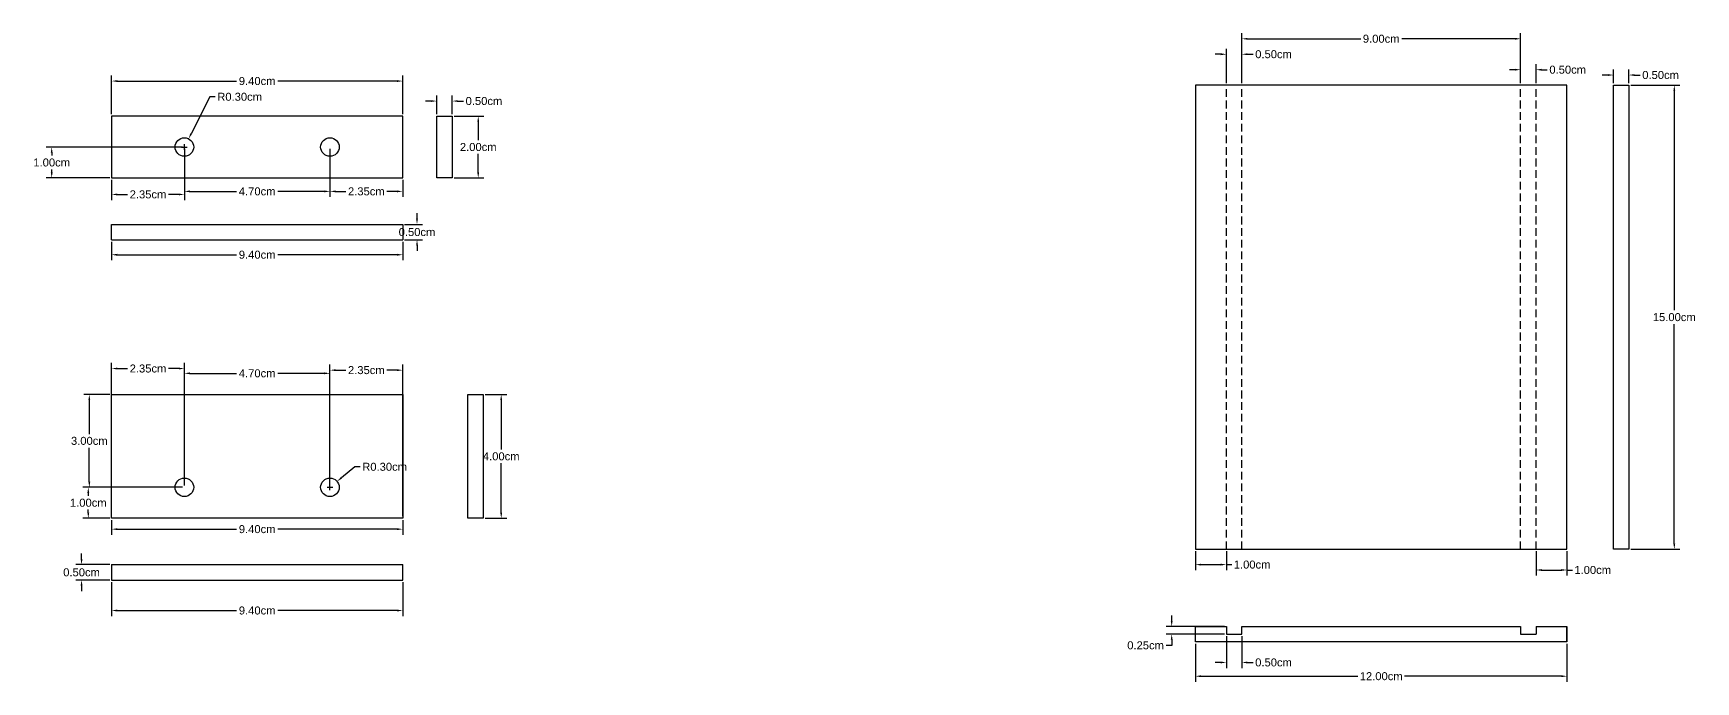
# Model space of a CAD drawing. Header units: inches. Extents: x 16 to 126, y 8 to 29.
# Drawn here: x 72.5 to 126.2, y 8.2 to 29.2 of the extents above; entities that cross this region are included whole.
import ezdxf

# ---------------------------------------------------------------- set-up
doc = ezdxf.new("R2010")
doc.units = ezdxf.units.IN
doc.header["$MEASUREMENT"] = 0
doc.linetypes.add('HIDDEN', pattern=[0.375, 0.25, -0.125])
doc.layers.add('dim', color=250, linetype='Continuous')
doc.styles.get("Standard").update_dxf_attribs({"font": 'arial.ttf'})
doc.dimstyles.get("Standard").update_dxf_attribs({"dimtxt": 0.2585, "dimasz": 0.18, "dimexe": 0.18, "dimexo": 0.0625, "dimgap": 0.09, "dimtad": 0, "dimtih": 1, "dimtoh": 1, "dimzin": 0, "dimdsep": 46, "dimtxsty": 'Standard', "dimcen": 0.09, "dimazin": 0, "dimtfac": 1, "dimtofl": 0, "dimtmove": 0, "dimatfit": 3, "dimfxl": 1, "dimtolj": 1, "dimtzin": 0, "dimlwd": 30, "dimarcsym": 0})

# ---------------------------------------------------------------- blocks, each defined once
blk = doc.blocks.new('*D29')
at = {"layer": 'Defpoints', "color": 0, "lineweight": -3, "transparency": 16777216}
for p in [(75, 13.5), (84.4, 13.5), (84.4, 13.146)]:
    blk.add_point(p, dxfattribs=at)
at = {"layer": 'dim', "color": 0, "lineweight": -2, "transparency": 16777216}
for p, q in [((75, 13.438), (75, 12.966)), ((84.4, 13.438), (84.4, 12.966))]:
    blk.add_line(p, q, dxfattribs=at)
at = {"layer": 'dim', "color": 0, "lineweight": 30, "transparency": 16777216}
for p, q in [((75.18, 13.146), (79.037, 13.146)), ((84.22, 13.146), (80.363, 13.146))]:
    blk.add_line(p, q, dxfattribs=at)
at = {"layer": 'dim', "color": 0, "lineweight": -3, "transparency": 16777216}
for points in [[(75.18, 13.176), (75.18, 13.116), (75, 13.146)], [(84.22, 13.176), (84.22, 13.116), (84.4, 13.146)]]:
    blk.add_solid(points, dxfattribs=at)
at = {"layer": 'dim', "color": 0, "transparency": 16777216, "insert": (79.7, 13.146), "char_height": 0.2585, "attachment_point": 5}
blk.add_mtext('\\A1;9.40cm', dxfattribs=at)
blk = doc.blocks.new('*D30')
at = {"layer": 'Defpoints', "color": 0, "lineweight": -3, "transparency": 16777216}
for p in [(77.35, 18.339), (77.35, 14.5), (75, 13.5)]:
    blk.add_point(p, dxfattribs=at)
at = {"layer": 'dim', "color": 0, "lineweight": -2, "transparency": 16777216}
for p, q in [((75, 13.562), (75, 18.519)), ((77.35, 14.562), (77.35, 18.519))]:
    blk.add_line(p, q, dxfattribs=at)
at = {"layer": 'dim', "color": 0, "lineweight": 30, "transparency": 16777216}
for p, q in [((75.18, 18.339), (75.51, 18.339)), ((77.17, 18.339), (76.84, 18.339))]:
    blk.add_line(p, q, dxfattribs=at)
at = {"layer": 'dim', "color": 0, "lineweight": -3, "transparency": 16777216}
for points in [[(75.18, 18.369), (75.18, 18.309), (75, 18.339)], [(77.17, 18.369), (77.17, 18.309), (77.35, 18.339)]]:
    blk.add_solid(points, dxfattribs=at)
at = {"layer": 'dim', "color": 0, "transparency": 16777216, "insert": (76.175, 18.339), "char_height": 0.2585, "attachment_point": 5}
blk.add_mtext('\\A1;2.35cm', dxfattribs=at)
blk = doc.blocks.new('*D31')
at = {"layer": 'Defpoints', "color": 0, "lineweight": -3, "transparency": 16777216}
for p in [(84.4, 18.287), (82.05, 14.5), (84.4, 13.5)]:
    blk.add_point(p, dxfattribs=at)
at = {"layer": 'dim', "color": 0, "lineweight": -2, "transparency": 16777216}
for p, q in [((82.05, 14.562), (82.05, 18.467)), ((84.4, 13.562), (84.4, 18.467))]:
    blk.add_line(p, q, dxfattribs=at)
at = {"layer": 'dim', "color": 0, "lineweight": 30, "transparency": 16777216}
for p, q in [((82.23, 18.287), (82.56, 18.287)), ((84.22, 18.287), (83.89, 18.287))]:
    blk.add_line(p, q, dxfattribs=at)
at = {"layer": 'dim', "color": 0, "lineweight": -3, "transparency": 16777216}
for points in [[(82.23, 18.317), (82.23, 18.257), (82.05, 18.287)], [(84.22, 18.317), (84.22, 18.257), (84.4, 18.287)]]:
    blk.add_solid(points, dxfattribs=at)
at = {"layer": 'dim', "color": 0, "transparency": 16777216, "insert": (83.225, 18.287), "char_height": 0.2585, "attachment_point": 5}
blk.add_mtext('\\A1;2.35cm', dxfattribs=at)
blk = doc.blocks.new('*D32')
at = {"layer": 'Defpoints', "color": 0, "lineweight": -3, "transparency": 16777216}
for p in [(82.05, 18.184), (77.35, 14.5), (82.05, 14.5)]:
    blk.add_point(p, dxfattribs=at)
at = {"layer": 'dim', "color": 0, "lineweight": -2, "transparency": 16777216}
for p, q in [((77.35, 14.562), (77.35, 18.364)), ((82.05, 14.562), (82.05, 18.364))]:
    blk.add_line(p, q, dxfattribs=at)
at = {"layer": 'dim', "color": 0, "lineweight": 30, "transparency": 16777216}
for p, q in [((77.53, 18.184), (79.032, 18.184)), ((81.87, 18.184), (80.368, 18.184))]:
    blk.add_line(p, q, dxfattribs=at)
at = {"layer": 'dim', "color": 0, "lineweight": -3, "transparency": 16777216}
for points in [[(77.53, 18.214), (77.53, 18.154), (77.35, 18.184)], [(81.87, 18.214), (81.87, 18.154), (82.05, 18.184)]]:
    blk.add_solid(points, dxfattribs=at)
at = {"layer": 'dim', "color": 0, "transparency": 16777216, "insert": (79.7, 18.184), "char_height": 0.2585, "attachment_point": 5}
blk.add_mtext('\\A1;4.70cm', dxfattribs=at)
blk = doc.blocks.new('*D33')
at = {"layer": 'Defpoints', "color": 0, "lineweight": -3, "transparency": 16777216}
for p in [(75, 12), (74.028, 11.5), (75, 11.5)]:
    blk.add_point(p, dxfattribs=at)
at = {"layer": 'dim', "color": 0, "lineweight": 30, "transparency": 16777216}
for p, q in [((74.028, 12.18), (74.028, 12.36)), ((74.028, 11.32), (74.028, 11.14))]:
    blk.add_line(p, q, dxfattribs=at)
at = {"layer": 'dim', "color": 0, "lineweight": -2, "transparency": 16777216}
for p, q in [((74.938, 12), (73.848, 12)), ((74.938, 11.5), (73.848, 11.5))]:
    blk.add_line(p, q, dxfattribs=at)
at = {"layer": 'dim', "color": 0, "lineweight": -3, "transparency": 16777216}
for points in [[(73.998, 12.18), (74.058, 12.18), (74.028, 12)], [(73.998, 11.32), (74.058, 11.32), (74.028, 11.5)]]:
    blk.add_solid(points, dxfattribs=at)
at = {"layer": 'dim', "color": 0, "transparency": 16777216, "insert": (74.028, 11.75), "char_height": 0.2585, "attachment_point": 5}
blk.add_mtext('\\A1;0.50cm', dxfattribs=at)
blk = doc.blocks.new('*D34')
at = {"layer": 'Defpoints', "color": 0, "lineweight": -3, "transparency": 16777216}
for p in [(75, 11.5), (84.4, 11.5), (84.4, 10.516)]:
    blk.add_point(p, dxfattribs=at)
at = {"layer": 'dim', "color": 0, "lineweight": -2, "transparency": 16777216}
for p, q in [((75, 11.438), (75, 10.336)), ((84.4, 11.438), (84.4, 10.336))]:
    blk.add_line(p, q, dxfattribs=at)
at = {"layer": 'dim', "color": 0, "lineweight": 30, "transparency": 16777216}
for p, q in [((75.18, 10.516), (79.037, 10.516)), ((84.22, 10.516), (80.363, 10.516))]:
    blk.add_line(p, q, dxfattribs=at)
at = {"layer": 'dim', "color": 0, "lineweight": -3, "transparency": 16777216}
for points in [[(75.18, 10.546), (75.18, 10.486), (75, 10.516)], [(84.22, 10.546), (84.22, 10.486), (84.4, 10.516)]]:
    blk.add_solid(points, dxfattribs=at)
at = {"layer": 'dim', "color": 0, "transparency": 16777216, "insert": (79.7, 10.516), "char_height": 0.2585, "attachment_point": 5}
blk.add_mtext('\\A1;9.40cm', dxfattribs=at)
blk = doc.blocks.new('*D35')
at = {"layer": 'Defpoints', "color": 0, "lineweight": -3, "transparency": 16777216}
for p in [(74.246, 14.5), (77.35, 14.5), (75, 13.5)]:
    blk.add_point(p, dxfattribs=at)
at = {"layer": 'dim', "color": 0, "lineweight": -2, "transparency": 16777216}
for p, q in [((77.288, 14.5), (74.066, 14.5)), ((74.938, 13.5), (74.066, 13.5))]:
    blk.add_line(p, q, dxfattribs=at)
at = {"layer": 'dim', "color": 0, "lineweight": 30, "transparency": 16777216}
for p, q in [((74.246, 14.32), (74.246, 14.222)), ((74.246, 13.68), (74.246, 13.778))]:
    blk.add_line(p, q, dxfattribs=at)
at = {"layer": 'dim', "color": 0, "lineweight": -3, "transparency": 16777216}
for points in [[(74.216, 14.32), (74.276, 14.32), (74.246, 14.5)], [(74.216, 13.68), (74.276, 13.68), (74.246, 13.5)]]:
    blk.add_solid(points, dxfattribs=at)
at = {"layer": 'dim', "color": 0, "transparency": 16777216, "insert": (74.246, 14), "char_height": 0.2585, "attachment_point": 5}
blk.add_mtext('\\A1;1.00cm', dxfattribs=at)
blk = doc.blocks.new('*D36')
at = {"layer": 'Defpoints', "color": 0, "lineweight": -3, "transparency": 16777216}
for p in [(74.279, 17.5), (75, 17.5), (77.35, 14.5)]:
    blk.add_point(p, dxfattribs=at)
at = {"layer": 'dim', "color": 0, "lineweight": -2, "transparency": 16777216}
for p, q in [((74.938, 17.5), (74.099, 17.5)), ((77.288, 14.5), (74.099, 14.5))]:
    blk.add_line(p, q, dxfattribs=at)
at = {"layer": 'dim', "color": 0, "lineweight": 30, "transparency": 16777216}
for p, q in [((74.279, 17.32), (74.279, 16.222)), ((74.279, 14.68), (74.279, 15.778))]:
    blk.add_line(p, q, dxfattribs=at)
at = {"layer": 'dim', "color": 0, "lineweight": -3, "transparency": 16777216}
for points in [[(74.249, 17.32), (74.309, 17.32), (74.279, 17.5)], [(74.249, 14.68), (74.309, 14.68), (74.279, 14.5)]]:
    blk.add_solid(points, dxfattribs=at)
at = {"layer": 'dim', "color": 0, "transparency": 16777216, "insert": (74.279, 16), "char_height": 0.2585, "attachment_point": 5}
blk.add_mtext('\\A1;3.00cm', dxfattribs=at)
blk = doc.blocks.new('*D37')
at = {"layer": 'Defpoints', "color": 0, "lineweight": -3, "transparency": 16777216}
for p in [(87, 17.5), (87, 13.5), (87.581, 13.5)]:
    blk.add_point(p, dxfattribs=at)
at = {"layer": 'dim', "color": 0, "lineweight": -2, "transparency": 16777216}
for p, q in [((87.063, 17.5), (87.761, 17.5)), ((87.063, 13.5), (87.761, 13.5))]:
    blk.add_line(p, q, dxfattribs=at)
at = {"layer": 'dim', "color": 0, "lineweight": 30, "transparency": 16777216}
for p, q in [((87.581, 17.32), (87.581, 15.722)), ((87.581, 13.68), (87.581, 15.278))]:
    blk.add_line(p, q, dxfattribs=at)
at = {"layer": 'dim', "color": 0, "lineweight": -3, "transparency": 16777216}
for points in [[(87.551, 17.32), (87.611, 17.32), (87.581, 17.5)], [(87.551, 13.68), (87.611, 13.68), (87.581, 13.5)]]:
    blk.add_solid(points, dxfattribs=at)
at = {"layer": 'dim', "color": 0, "transparency": 16777216, "insert": (87.581, 15.5), "char_height": 0.2585, "attachment_point": 5}
blk.add_mtext('\\A1;4.00cm', dxfattribs=at)
blk = doc.blocks.new('*D38')
at = {"layer": 'Defpoints', "color": 0, "lineweight": -3, "transparency": 16777216}
for p in [(82.05, 14.5), (82.281, 14.691)]:
    blk.add_point(p, dxfattribs=at)
at = {"layer": 'dim', "color": 0, "lineweight": 30, "transparency": 16777216}
for p, q in [((82.85, 15.162), (82.42, 14.806)), ((83.03, 15.162), (82.85, 15.162))]:
    blk.add_line(p, q, dxfattribs=at)
at = {"layer": 'dim', "color": 0, "lineweight": -2, "transparency": 16777216}
for p, q in [((81.96, 14.5), (82.14, 14.5)), ((82.05, 14.41), (82.05, 14.59))]:
    blk.add_line(p, q, dxfattribs=at)
at = {"layer": 'dim', "color": 0, "lineweight": -3, "transparency": 16777216}
blk.add_solid([(82.401, 14.829), (82.439, 14.783), (82.281, 14.691)], dxfattribs=at)
at = {"layer": 'dim', "color": 0, "transparency": 16777216, "insert": (83.816, 15.162), "char_height": 0.2585, "attachment_point": 5}
blk.add_mtext('\\A1;R0.30cm', dxfattribs=at)
blk = doc.blocks.new('*D39')
at = {"layer": 'Defpoints', "color": 0, "lineweight": -3, "transparency": 16777216}
for p in [(77.35, 25.5), (77.485, 25.768)]:
    blk.add_point(p, dxfattribs=at)
at = {"layer": 'dim', "color": 0, "lineweight": 30, "transparency": 16777216}
for p, q in [((78.167, 27.124), (77.566, 25.929)), ((78.347, 27.124), (78.167, 27.124))]:
    blk.add_line(p, q, dxfattribs=at)
at = {"layer": 'dim', "color": 0, "lineweight": -2, "transparency": 16777216}
for p, q in [((77.26, 25.5), (77.44, 25.5)), ((77.35, 25.41), (77.35, 25.59))]:
    blk.add_line(p, q, dxfattribs=at)
at = {"layer": 'dim', "color": 0, "lineweight": -3, "transparency": 16777216}
blk.add_solid([(77.539, 25.942), (77.593, 25.915), (77.485, 25.768)], dxfattribs=at)
at = {"layer": 'dim', "color": 0, "transparency": 16777216, "insert": (79.134, 27.124), "char_height": 0.2585, "attachment_point": 5}
blk.add_mtext('\\A1;R0.30cm', dxfattribs=at)
blk = doc.blocks.new('*D40')
at = {"layer": 'Defpoints', "color": 0, "lineweight": -3, "transparency": 16777216}
for p in [(84.4, 27.633), (75, 26.5), (84.4, 26.5)]:
    blk.add_point(p, dxfattribs=at)
at = {"layer": 'dim', "color": 0, "lineweight": -2, "transparency": 16777216}
for p, q in [((75, 26.562), (75, 27.813)), ((84.4, 26.562), (84.4, 27.813))]:
    blk.add_line(p, q, dxfattribs=at)
at = {"layer": 'dim', "color": 0, "lineweight": 30, "transparency": 16777216}
for p, q in [((75.18, 27.633), (79.037, 27.633)), ((84.22, 27.633), (80.363, 27.633))]:
    blk.add_line(p, q, dxfattribs=at)
at = {"layer": 'dim', "color": 0, "lineweight": -3, "transparency": 16777216}
for points in [[(75.18, 27.663), (75.18, 27.603), (75, 27.633)], [(84.22, 27.663), (84.22, 27.603), (84.4, 27.633)]]:
    blk.add_solid(points, dxfattribs=at)
at = {"layer": 'dim', "color": 0, "transparency": 16777216, "insert": (79.7, 27.633), "char_height": 0.2585, "attachment_point": 5}
blk.add_mtext('\\A1;9.40cm', dxfattribs=at)
blk = doc.blocks.new('*D41')
at = {"layer": 'Defpoints', "color": 0, "lineweight": -3, "transparency": 16777216}
for p in [(77.35, 25.5), (75, 24.5), (77.35, 23.968)]:
    blk.add_point(p, dxfattribs=at)
at = {"layer": 'dim', "color": 0, "lineweight": -2, "transparency": 16777216}
for p, q in [((77.35, 25.438), (77.35, 23.788)), ((75, 24.438), (75, 23.788))]:
    blk.add_line(p, q, dxfattribs=at)
at = {"layer": 'dim', "color": 0, "lineweight": 30, "transparency": 16777216}
for p, q in [((75.18, 23.968), (75.51, 23.968)), ((77.17, 23.968), (76.84, 23.968))]:
    blk.add_line(p, q, dxfattribs=at)
at = {"layer": 'dim', "color": 0, "lineweight": -3, "transparency": 16777216}
for points in [[(75.18, 23.998), (75.18, 23.938), (75, 23.968)], [(77.17, 23.998), (77.17, 23.938), (77.35, 23.968)]]:
    blk.add_solid(points, dxfattribs=at)
at = {"layer": 'dim', "color": 0, "transparency": 16777216, "insert": (76.175, 23.968), "char_height": 0.2585, "attachment_point": 5}
blk.add_mtext('\\A1;2.35cm', dxfattribs=at)
blk = doc.blocks.new('*D42')
at = {"layer": 'Defpoints', "color": 0, "lineweight": -3, "transparency": 16777216}
for p in [(82.05, 25.5), (84.4, 24.5), (84.4, 24.066)]:
    blk.add_point(p, dxfattribs=at)
at = {"layer": 'dim', "color": 0, "lineweight": -2, "transparency": 16777216}
for p, q in [((82.05, 25.438), (82.05, 23.886)), ((84.4, 24.438), (84.4, 23.886))]:
    blk.add_line(p, q, dxfattribs=at)
at = {"layer": 'dim', "color": 0, "lineweight": 30, "transparency": 16777216}
for p, q in [((82.23, 24.066), (82.56, 24.066)), ((84.22, 24.066), (83.89, 24.066))]:
    blk.add_line(p, q, dxfattribs=at)
at = {"layer": 'dim', "color": 0, "lineweight": -3, "transparency": 16777216}
for points in [[(82.23, 24.096), (82.23, 24.036), (82.05, 24.066)], [(84.22, 24.096), (84.22, 24.036), (84.4, 24.066)]]:
    blk.add_solid(points, dxfattribs=at)
at = {"layer": 'dim', "color": 0, "transparency": 16777216, "insert": (83.225, 24.066), "char_height": 0.2585, "attachment_point": 5}
blk.add_mtext('\\A1;2.35cm', dxfattribs=at)
blk = doc.blocks.new('*D43')
at = {"layer": 'Defpoints', "color": 0, "lineweight": -3, "transparency": 16777216}
for p in [(77.35, 25.5), (82.05, 25.5), (82.05, 24.066)]:
    blk.add_point(p, dxfattribs=at)
at = {"layer": 'dim', "color": 0, "lineweight": -2, "transparency": 16777216}
for p, q in [((77.35, 25.437), (77.35, 23.886)), ((82.05, 25.437), (82.05, 23.886))]:
    blk.add_line(p, q, dxfattribs=at)
at = {"layer": 'dim', "color": 0, "lineweight": 30, "transparency": 16777216}
for p, q in [((77.53, 24.066), (79.032, 24.066)), ((81.87, 24.066), (80.368, 24.066))]:
    blk.add_line(p, q, dxfattribs=at)
at = {"layer": 'dim', "color": 0, "lineweight": -3, "transparency": 16777216}
for points in [[(77.53, 24.096), (77.53, 24.036), (77.35, 24.066)], [(81.87, 24.096), (81.87, 24.036), (82.05, 24.066)]]:
    blk.add_solid(points, dxfattribs=at)
at = {"layer": 'dim', "color": 0, "transparency": 16777216, "insert": (79.7, 24.066), "char_height": 0.2585, "attachment_point": 5}
blk.add_mtext('\\A1;4.70cm', dxfattribs=at)
blk = doc.blocks.new('*D44')
at = {"layer": 'Defpoints', "color": 0, "lineweight": -3, "transparency": 16777216}
for p in [(77.35, 25.5), (73.064, 24.5), (75, 24.5)]:
    blk.add_point(p, dxfattribs=at)
at = {"layer": 'dim', "color": 0, "lineweight": -2, "transparency": 16777216}
for p, q in [((77.287, 25.5), (72.884, 25.5)), ((74.938, 24.5), (72.884, 24.5))]:
    blk.add_line(p, q, dxfattribs=at)
at = {"layer": 'dim', "color": 0, "lineweight": 30, "transparency": 16777216}
for p, q in [((73.064, 25.32), (73.064, 25.222)), ((73.064, 24.68), (73.064, 24.778))]:
    blk.add_line(p, q, dxfattribs=at)
at = {"layer": 'dim', "color": 0, "lineweight": -3, "transparency": 16777216}
for points in [[(73.034, 25.32), (73.094, 25.32), (73.064, 25.5)], [(73.034, 24.68), (73.094, 24.68), (73.064, 24.5)]]:
    blk.add_solid(points, dxfattribs=at)
at = {"layer": 'dim', "color": 0, "transparency": 16777216, "insert": (73.064, 25), "char_height": 0.2585, "attachment_point": 5}
blk.add_mtext('\\A1;1.00cm', dxfattribs=at)
blk = doc.blocks.new('*D45')
at = {"layer": 'Defpoints', "color": 0, "lineweight": -3, "transparency": 16777216}
for p in [(86, 26.987), (85.5, 26.5), (86, 26.5)]:
    blk.add_point(p, dxfattribs=at)
at = {"layer": 'dim', "color": 0, "lineweight": 30, "transparency": 16777216}
for p, q in [((85.32, 26.987), (85.14, 26.987)), ((86.18, 26.987), (86.36, 26.987))]:
    blk.add_line(p, q, dxfattribs=at)
at = {"layer": 'dim', "color": 0, "lineweight": -2, "transparency": 16777216}
for p, q in [((85.5, 26.562), (85.5, 27.167)), ((86, 26.562), (86, 27.167))]:
    blk.add_line(p, q, dxfattribs=at)
at = {"layer": 'dim', "color": 0, "lineweight": -3, "transparency": 16777216}
for points in [[(85.32, 27.017), (85.32, 26.957), (85.5, 26.987)], [(86.18, 27.017), (86.18, 26.957), (86, 26.987)]]:
    blk.add_solid(points, dxfattribs=at)
at = {"layer": 'dim', "color": 0, "transparency": 16777216, "insert": (87.023, 26.987), "char_height": 0.2585, "attachment_point": 5}
blk.add_mtext('\\A1;0.50cm', dxfattribs=at)
blk = doc.blocks.new('*D46')
at = {"layer": 'Defpoints', "color": 0, "lineweight": -3, "transparency": 16777216}
for p in [(86, 26.5), (86.839, 26.5), (86, 24.5)]:
    blk.add_point(p, dxfattribs=at)
at = {"layer": 'dim', "color": 0, "lineweight": -2, "transparency": 16777216}
for p, q in [((86.063, 26.5), (87.019, 26.5)), ((86.063, 24.5), (87.019, 24.5))]:
    blk.add_line(p, q, dxfattribs=at)
at = {"layer": 'dim', "color": 0, "lineweight": 30, "transparency": 16777216}
for p, q in [((86.839, 26.32), (86.839, 25.722)), ((86.839, 24.68), (86.839, 25.278))]:
    blk.add_line(p, q, dxfattribs=at)
at = {"layer": 'dim', "color": 0, "lineweight": -3, "transparency": 16777216}
for points in [[(86.809, 26.32), (86.869, 26.32), (86.839, 26.5)], [(86.809, 24.68), (86.869, 24.68), (86.839, 24.5)]]:
    blk.add_solid(points, dxfattribs=at)
at = {"layer": 'dim', "color": 0, "transparency": 16777216, "insert": (86.839, 25.5), "char_height": 0.2585, "attachment_point": 5}
blk.add_mtext('\\A1;2.00cm', dxfattribs=at)
blk = doc.blocks.new('*D47')
at = {"layer": 'Defpoints', "color": 0, "lineweight": -3, "transparency": 16777216}
for p in [(75, 22.5), (84.4, 22.5), (84.4, 22.018)]:
    blk.add_point(p, dxfattribs=at)
at = {"layer": 'dim', "color": 0, "lineweight": -2, "transparency": 16777216}
for p, q in [((75, 22.438), (75, 21.838)), ((84.4, 22.438), (84.4, 21.838))]:
    blk.add_line(p, q, dxfattribs=at)
at = {"layer": 'dim', "color": 0, "lineweight": 30, "transparency": 16777216}
for p, q in [((75.18, 22.018), (79.037, 22.018)), ((84.22, 22.018), (80.363, 22.018))]:
    blk.add_line(p, q, dxfattribs=at)
at = {"layer": 'dim', "color": 0, "lineweight": -3, "transparency": 16777216}
for points in [[(75.18, 22.048), (75.18, 21.988), (75, 22.018)], [(84.22, 22.048), (84.22, 21.988), (84.4, 22.018)]]:
    blk.add_solid(points, dxfattribs=at)
at = {"layer": 'dim', "color": 0, "transparency": 16777216, "insert": (79.7, 22.018), "char_height": 0.2585, "attachment_point": 5}
blk.add_mtext('\\A1;9.40cm', dxfattribs=at)
blk = doc.blocks.new('*D48')
at = {"layer": 'Defpoints', "color": 0, "lineweight": -3, "transparency": 16777216}
for p in [(84.4, 23), (84.4, 22.5), (84.862, 22.5)]:
    blk.add_point(p, dxfattribs=at)
at = {"layer": 'dim', "color": 0, "lineweight": 30, "transparency": 16777216}
for p, q in [((84.862, 23.18), (84.862, 23.36)), ((84.862, 22.32), (84.862, 22.14))]:
    blk.add_line(p, q, dxfattribs=at)
at = {"layer": 'dim', "color": 0, "lineweight": -2, "transparency": 16777216}
for p, q in [((84.463, 23), (85.042, 23)), ((84.463, 22.5), (85.042, 22.5))]:
    blk.add_line(p, q, dxfattribs=at)
at = {"layer": 'dim', "color": 0, "lineweight": -3, "transparency": 16777216}
for points in [[(84.832, 23.18), (84.892, 23.18), (84.862, 23)], [(84.832, 22.32), (84.892, 22.32), (84.862, 22.5)]]:
    blk.add_solid(points, dxfattribs=at)
at = {"layer": 'dim', "color": 0, "transparency": 16777216, "insert": (84.862, 22.75), "char_height": 0.2585, "attachment_point": 5}
blk.add_mtext('\\A1;0.50cm', dxfattribs=at)
blk = doc.blocks.new('*D52')
at = {"layer": 'Defpoints', "color": 0, "lineweight": -3, "transparency": 16777216}
for p in [(111.5, 28.5), (111, 27.5), (111.5, 27.5)]:
    blk.add_point(p, dxfattribs=at)
at = {"layer": 'dim', "color": 0, "lineweight": 30, "transparency": 16777216}
for p, q in [((110.82, 28.5), (110.64, 28.5)), ((111.68, 28.5), (111.86, 28.5))]:
    blk.add_line(p, q, dxfattribs=at)
at = {"layer": 'dim', "color": 0, "lineweight": -2, "transparency": 16777216}
for p, q in [((111, 27.562), (111, 28.68)), ((111.5, 27.562), (111.5, 28.68))]:
    blk.add_line(p, q, dxfattribs=at)
at = {"layer": 'dim', "color": 0, "lineweight": -3, "transparency": 16777216}
for points in [[(110.82, 28.53), (110.82, 28.47), (111, 28.5)], [(111.68, 28.53), (111.68, 28.47), (111.5, 28.5)]]:
    blk.add_solid(points, dxfattribs=at)
at = {"layer": 'dim', "color": 0, "transparency": 16777216, "insert": (112.523, 28.5), "char_height": 0.2585, "attachment_point": 5}
blk.add_mtext('\\A1;0.50cm', dxfattribs=at)
blk = doc.blocks.new('*D53')
at = {"layer": 'Defpoints', "color": 0, "lineweight": -3, "transparency": 16777216}
for p in [(121, 28), (120.5, 27.5), (121, 27.5)]:
    blk.add_point(p, dxfattribs=at)
at = {"layer": 'dim', "color": 0, "lineweight": 30, "transparency": 16777216}
for p, q in [((120.32, 28), (120.14, 28)), ((121.18, 28), (121.36, 28))]:
    blk.add_line(p, q, dxfattribs=at)
at = {"layer": 'dim', "color": 0, "lineweight": -2, "transparency": 16777216}
for p, q in [((120.5, 27.562), (120.5, 28.18)), ((121, 27.562), (121, 28.18))]:
    blk.add_line(p, q, dxfattribs=at)
at = {"layer": 'dim', "color": 0, "lineweight": -3, "transparency": 16777216}
for points in [[(120.32, 28.03), (120.32, 27.97), (120.5, 28)], [(121.18, 28.03), (121.18, 27.97), (121, 28)]]:
    blk.add_solid(points, dxfattribs=at)
at = {"layer": 'dim', "color": 0, "transparency": 16777216, "insert": (122.023, 28), "char_height": 0.2585, "attachment_point": 5}
blk.add_mtext('\\A1;0.50cm', dxfattribs=at)
blk = doc.blocks.new('*D54')
at = {"layer": 'Defpoints', "color": 0, "lineweight": -3, "transparency": 16777216}
for p in [(120.5, 29), (111.5, 27.5), (120.5, 27.5)]:
    blk.add_point(p, dxfattribs=at)
at = {"layer": 'dim', "color": 0, "lineweight": -2, "transparency": 16777216}
for p, q in [((111.5, 27.562), (111.5, 29.18)), ((120.5, 27.562), (120.5, 29.18))]:
    blk.add_line(p, q, dxfattribs=at)
at = {"layer": 'dim', "color": 0, "lineweight": 30, "transparency": 16777216}
for p, q in [((111.68, 29), (115.337, 29)), ((120.32, 29), (116.663, 29))]:
    blk.add_line(p, q, dxfattribs=at)
at = {"layer": 'dim', "color": 0, "lineweight": -3, "transparency": 16777216}
for points in [[(111.68, 29.03), (111.68, 28.97), (111.5, 29)], [(120.32, 29.03), (120.32, 28.97), (120.5, 29)]]:
    blk.add_solid(points, dxfattribs=at)
at = {"layer": 'dim', "color": 0, "transparency": 16777216, "insert": (116, 29), "char_height": 0.2585, "attachment_point": 5}
blk.add_mtext('\\A1;9.00cm', dxfattribs=at)
blk = doc.blocks.new('*D55')
at = {"layer": 'Defpoints', "color": 0, "lineweight": -3, "transparency": 16777216}
for p in [(110, 12.5), (111, 12.5), (111, 12)]:
    blk.add_point(p, dxfattribs=at)
at = {"layer": 'dim', "color": 0, "lineweight": -2, "transparency": 16777216}
for p, q in [((110, 12.438), (110, 11.82)), ((111, 12.438), (111, 11.82))]:
    blk.add_line(p, q, dxfattribs=at)
at = {"layer": 'dim', "color": 0, "lineweight": 30, "transparency": 16777216}
for p, q in [((110.18, 12), (110.82, 12)), ((111, 12), (111.18, 12))]:
    blk.add_line(p, q, dxfattribs=at)
at = {"layer": 'dim', "color": 0, "lineweight": -3, "transparency": 16777216}
for points in [[(110.18, 12.03), (110.18, 11.97), (110, 12)], [(110.82, 12.03), (110.82, 11.97), (111, 12)]]:
    blk.add_solid(points, dxfattribs=at)
at = {"layer": 'dim', "color": 0, "transparency": 16777216, "insert": (111.831, 12), "char_height": 0.2585, "attachment_point": 5}
blk.add_mtext('\\A1;1.00cm', dxfattribs=at)
blk = doc.blocks.new('*D56')
at = {"layer": 'Defpoints', "color": 0, "lineweight": -3, "transparency": 16777216}
for p in [(121, 12.5), (122, 12.5), (122, 11.826)]:
    blk.add_point(p, dxfattribs=at)
at = {"layer": 'dim', "color": 0, "lineweight": -2, "transparency": 16777216}
for p, q in [((121, 12.438), (121, 11.646)), ((122, 12.438), (122, 11.646))]:
    blk.add_line(p, q, dxfattribs=at)
at = {"layer": 'dim', "color": 0, "lineweight": 30, "transparency": 16777216}
for p, q in [((121.18, 11.826), (121.82, 11.826)), ((122, 11.826), (122.18, 11.826))]:
    blk.add_line(p, q, dxfattribs=at)
at = {"layer": 'dim', "color": 0, "lineweight": -3, "transparency": 16777216}
for points in [[(121.18, 11.856), (121.18, 11.796), (121, 11.826)], [(121.82, 11.856), (121.82, 11.796), (122, 11.826)]]:
    blk.add_solid(points, dxfattribs=at)
at = {"layer": 'dim', "color": 0, "transparency": 16777216, "insert": (122.831, 11.826), "char_height": 0.2585, "attachment_point": 5}
blk.add_mtext('\\A1;1.00cm', dxfattribs=at)
blk = doc.blocks.new('*D57')
at = {"layer": 'Defpoints', "color": 0, "lineweight": -3, "transparency": 16777216}
for p in [(111, 9.75), (111.5, 9.75), (111.5, 8.837)]:
    blk.add_point(p, dxfattribs=at)
at = {"layer": 'dim', "color": 0, "lineweight": -2, "transparency": 16777216}
for p, q in [((111, 9.688), (111, 8.657)), ((111.5, 9.688), (111.5, 8.657))]:
    blk.add_line(p, q, dxfattribs=at)
at = {"layer": 'dim', "color": 0, "lineweight": 30, "transparency": 16777216}
for p, q in [((110.82, 8.837), (110.64, 8.837)), ((111.68, 8.837), (111.86, 8.837))]:
    blk.add_line(p, q, dxfattribs=at)
at = {"layer": 'dim', "color": 0, "lineweight": -3, "transparency": 16777216}
for points in [[(110.82, 8.867), (110.82, 8.807), (111, 8.837)], [(111.68, 8.867), (111.68, 8.807), (111.5, 8.837)]]:
    blk.add_solid(points, dxfattribs=at)
at = {"layer": 'dim', "color": 0, "transparency": 16777216, "insert": (112.523, 8.837), "char_height": 0.2585, "attachment_point": 5}
blk.add_mtext('\\A1;0.50cm', dxfattribs=at)
blk = doc.blocks.new('*D58')
at = {"layer": 'Defpoints', "color": 0, "lineweight": -3, "transparency": 16777216}
for p in [(109.234, 9.75), (111, 10), (111, 9.75)]:
    blk.add_point(p, dxfattribs=at)
at = {"layer": 'dim', "color": 0, "lineweight": 30, "transparency": 16777216}
for p, q in [((109.234, 10.18), (109.234, 10.36)), ((109.234, 9.39), (109.054, 9.39)), ((109.234, 9.57), (109.234, 9.39))]:
    blk.add_line(p, q, dxfattribs=at)
at = {"layer": 'dim', "color": 0, "lineweight": -2, "transparency": 16777216}
for p, q in [((110.938, 10), (109.054, 10)), ((110.938, 9.75), (109.054, 9.75))]:
    blk.add_line(p, q, dxfattribs=at)
at = {"layer": 'dim', "color": 0, "lineweight": -3, "transparency": 16777216}
for points in [[(109.204, 10.18), (109.264, 10.18), (109.234, 10)], [(109.204, 9.57), (109.264, 9.57), (109.234, 9.75)]]:
    blk.add_solid(points, dxfattribs=at)
at = {"layer": 'dim', "color": 0, "transparency": 16777216, "insert": (108.391, 9.39), "char_height": 0.2585, "attachment_point": 5}
blk.add_mtext('\\A1;0.25cm', dxfattribs=at)
blk = doc.blocks.new('*D59')
at = {"layer": 'Defpoints', "color": 0, "lineweight": -3, "transparency": 16777216}
for p in [(110, 9.5), (122, 9.5), (122, 8.392)]:
    blk.add_point(p, dxfattribs=at)
at = {"layer": 'dim', "color": 0, "lineweight": -2, "transparency": 16777216}
for p, q in [((110, 9.438), (110, 8.212)), ((122, 9.438), (122, 8.212))]:
    blk.add_line(p, q, dxfattribs=at)
at = {"layer": 'dim', "color": 0, "lineweight": 30, "transparency": 16777216}
for p, q in [((110.18, 8.392), (115.249, 8.392)), ((121.82, 8.392), (116.751, 8.392))]:
    blk.add_line(p, q, dxfattribs=at)
at = {"layer": 'dim', "color": 0, "lineweight": -3, "transparency": 16777216}
for points in [[(110.18, 8.422), (110.18, 8.362), (110, 8.392)], [(121.82, 8.422), (121.82, 8.362), (122, 8.392)]]:
    blk.add_solid(points, dxfattribs=at)
at = {"layer": 'dim', "color": 0, "transparency": 16777216, "insert": (116, 8.392), "char_height": 0.2585, "attachment_point": 5}
blk.add_mtext('\\A1;12.00cm', dxfattribs=at)
blk = doc.blocks.new('*D60')
at = {"layer": 'Defpoints', "color": 0, "lineweight": -3, "transparency": 16777216}
for p in [(124, 27.5), (124, 12.5), (125.465, 12.5)]:
    blk.add_point(p, dxfattribs=at)
at = {"layer": 'dim', "color": 0, "lineweight": -2, "transparency": 16777216}
for p, q in [((124.063, 27.5), (125.645, 27.5)), ((124.063, 12.5), (125.645, 12.5))]:
    blk.add_line(p, q, dxfattribs=at)
at = {"layer": 'dim', "color": 0, "lineweight": 30, "transparency": 16777216}
for p, q in [((125.465, 27.32), (125.465, 20.222)), ((125.465, 12.68), (125.465, 19.778))]:
    blk.add_line(p, q, dxfattribs=at)
at = {"layer": 'dim', "color": 0, "lineweight": -3, "transparency": 16777216}
for points in [[(125.435, 27.32), (125.495, 27.32), (125.465, 27.5)], [(125.435, 12.68), (125.495, 12.68), (125.465, 12.5)]]:
    blk.add_solid(points, dxfattribs=at)
at = {"layer": 'dim', "color": 0, "transparency": 16777216, "insert": (125.465, 20), "char_height": 0.2585, "attachment_point": 5}
blk.add_mtext('\\A1;15.00cm', dxfattribs=at)
blk = doc.blocks.new('*D61')
at = {"layer": 'Defpoints', "color": 0, "lineweight": -3, "transparency": 16777216}
for p in [(123.5, 27.5), (124, 27.828), (124, 27.5)]:
    blk.add_point(p, dxfattribs=at)
at = {"layer": 'dim', "color": 0, "lineweight": -2, "transparency": 16777216}
for p, q in [((123.5, 27.562), (123.5, 28.008)), ((124, 27.562), (124, 28.008))]:
    blk.add_line(p, q, dxfattribs=at)
at = {"layer": 'dim', "color": 0, "lineweight": 30, "transparency": 16777216}
for p, q in [((123.32, 27.828), (123.14, 27.828)), ((124.18, 27.828), (124.36, 27.828))]:
    blk.add_line(p, q, dxfattribs=at)
at = {"layer": 'dim', "color": 0, "lineweight": -3, "transparency": 16777216}
for points in [[(123.32, 27.858), (123.32, 27.798), (123.5, 27.828)], [(124.18, 27.858), (124.18, 27.798), (124, 27.828)]]:
    blk.add_solid(points, dxfattribs=at)
at = {"layer": 'dim', "color": 0, "transparency": 16777216, "insert": (125.023, 27.828), "char_height": 0.2585, "attachment_point": 5}
blk.add_mtext('\\A1;0.50cm', dxfattribs=at)

msp = doc.modelspace()

# ---------------------------------------------------------------- linework, layer by layer
for p, q in [((122, 27.5), (110, 27.5)), ((110, 27.5), (110, 12.5)), ((122, 12.5), (122, 27.5)), ((123.5, 27.5), (124, 27.5)), ((123.5, 12.5), (123.5, 27.5)), ((124, 27.5), (124, 12.5)), ((84.4, 26.5), (75, 26.5)), ((75, 26.5), (75, 24.5)), ((84.4, 24.5), (84.4, 26.5)), ((85.5, 26.5), (86, 26.5)), ((85.5, 24.5), (85.5, 26.5)), ((86, 26.5), (86, 24.5)), ((75, 24.5), (84.4, 24.5)), ((86, 24.5), (85.5, 24.5)), ((75, 22.5), (75, 23)), ((75, 23), (84.4, 23)), ((84.4, 23), (84.4, 22.5)), ((75, 22.5), (84.4, 22.5)), ((75, 17.5), (84.4, 17.5)), ((75, 13.5), (75, 17.5)), ((84.4, 17.5), (84.4, 13.5)), ((86.5, 17.5), (87, 17.5)), ((86.5, 13.5), (86.5, 17.5)), ((87, 17.5), (87, 13.5)), ((84.4, 13.5), (75, 13.5)), ((87, 13.5), (86.5, 13.5)), ((110, 12.5), (122, 12.5)), ((124, 12.5), (123.5, 12.5)), ((75, 12), (75, 11.5)), ((75, 12), (84.4, 12)), ((84.4, 11.5), (84.4, 12)), ((75, 11.5), (84.4, 11.5)), ((110, 10), (111, 10)), ((110, 9.5), (110, 10)), ((111, 10), (111, 9.75)), ((111, 9.75), (111.5, 9.75)), ((111.5, 9.75), (111.5, 10)), ((111.5, 10), (120.5, 10)), ((120.5, 10), (120.5, 9.75)), ((120.5, 9.75), (121, 9.75)), ((121, 10), (121, 9.75)), ((121, 10), (122, 10)), ((122, 10), (122, 9.5)), ((122, 9.5), (122, 10)), ((122, 9.5), (110, 9.5))]:
    msp.add_line(p, q)
at = {"linetype": 'HIDDEN'}
for p, q in [((111, 12.5), (111, 27.5)), ((111.5, 12.5), (111.5, 27.5)), ((120.5, 12.5), (120.5, 27.5)), ((121, 12.5), (121, 27.5))]:
    msp.add_line(p, q, dxfattribs=at)
for centre in [(77.35, 25.5), (82.05, 25.5), (77.35, 14.5), (82.05, 14.5)]:
    msp.add_circle(centre, 0.3)

# ---------------------------------------------------------------- dimensions: what is measured, and where the dimension line sits
at = {"layer": 'dim'}
for base, p1, p2, picture, middle in [((120.5, 29), (111.5, 27.5), (120.5, 27.5), '*D54', (116, 29)), ((111.5, 28.5), (111, 27.5), (111.5, 27.5), '*D52', (112.523, 28.5)), ((121, 28), (120.5, 27.5), (121, 27.5), '*D53', (122.023, 28)), ((124, 27.828), (123.5, 27.5), (124, 27.5), '*D61', (125.023, 27.828)), ((84.4, 27.633), (75, 26.5), (84.4, 26.5), '*D40', (79.7, 27.633)), ((86, 26.987), (85.5, 26.5), (86, 26.5), '*D45', (87.023, 26.987)), ((77.35, 23.968), (75, 24.5), (77.35, 25.5), '*D41', (76.175, 23.968)), ((82.05, 24.066), (77.35, 25.5), (82.05, 25.5), '*D43', (79.7, 24.066)), ((84.4, 24.066), (82.05, 25.5), (84.4, 24.5), '*D42', (83.225, 24.066)), ((84.4, 22.018), (75, 22.5), (84.4, 22.5), '*D47', (79.7, 22.018)), ((77.35, 18.339), (75, 13.5), (77.35, 14.5), '*D30', (76.175, 18.339)), ((82.05, 18.184), (77.35, 14.5), (82.05, 14.5), '*D32', (79.7, 18.184)), ((84.4, 18.287), (82.05, 14.5), (84.4, 13.5), '*D31', (83.225, 18.287)), ((84.4, 13.146), (75, 13.5), (84.4, 13.5), '*D29', (79.7, 13.146)), ((111, 12), (110, 12.5), (111, 12.5), '*D55', (111.831, 12)), ((122, 11.826), (121, 12.5), (122, 12.5), '*D56', (122.831, 11.826)), ((84.4, 10.516), (75, 11.5), (84.4, 11.5), '*D34', (79.7, 10.516)), ((111.5, 8.837), (111, 9.75), (111.5, 9.75), '*D57', (112.523, 8.837)), ((122, 8.392), (110, 9.5), (122, 9.5), '*D59', (116, 8.392))]:
    dim = msp.add_linear_dim(base=base, p1=p1, p2=p2, dimstyle='Standard', override={"dimpost": 'cm'}, dxfattribs=at)
    dim.commit()
    dim.dimension.update_dxf_attribs({"geometry": picture, "text_midpoint": middle})
for base, p1, p2, picture, middle in [((125.465, 12.5), (124, 27.5), (124, 12.5), '*D60', (125.465, 20)), ((86.839, 26.5), (86, 24.5), (86, 26.5), '*D46', (86.839, 25.5)), ((73.064, 24.5), (77.35, 25.5), (75, 24.5), '*D44', (73.064, 25)), ((84.862, 22.5), (84.4, 23), (84.4, 22.5), '*D48', (84.862, 22.75)), ((74.279, 17.5), (77.35, 14.5), (75, 17.5), '*D36', (74.279, 16)), ((87.581, 13.5), (87, 17.5), (87, 13.5), '*D37', (87.581, 15.5)), ((74.246, 14.5), (75, 13.5), (77.35, 14.5), '*D35', (74.246, 14)), ((74.028, 11.5), (75, 12), (75, 11.5), '*D33', (74.028, 11.75)), ((109.234, 9.75), (111, 10), (111, 9.75), '*D58', (108.391, 9.39))]:
    dim = msp.add_linear_dim(base=base, p1=p1, p2=p2, angle=90, dimstyle='Standard', override={"dimpost": 'cm'}, dxfattribs=at)
    dim.commit()
    dim.dimension.update_dxf_attribs({"geometry": picture, "text_midpoint": middle})
for center, mpoint, picture, middle in [((77.35, 25.5), (77.485, 25.768), '*D39', (79.134, 27.124)), ((82.05, 14.5), (82.281, 14.691), '*D38', (83.816, 15.162))]:
    dim = msp.add_radius_dim(center=center, mpoint=mpoint, dimstyle='Standard', override={"dimpost": 'cm'}, dxfattribs=at)
    dim.commit()
    dim.dimension.update_dxf_attribs({"geometry": picture, "text_midpoint": middle, "dimtype": 164})

doc.saveas('drawing.dxf')
